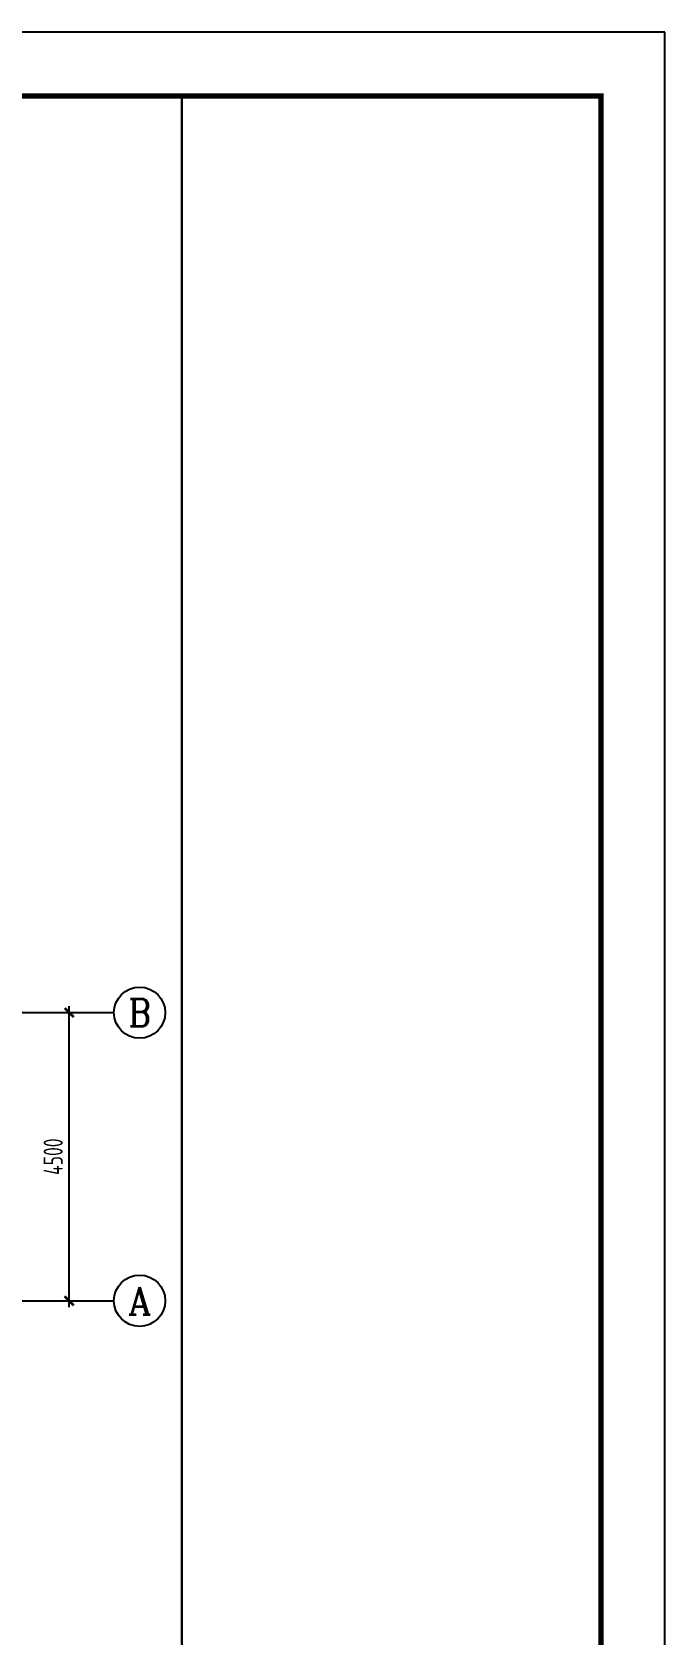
# Model space of a CAD drawing. Extents: x -544850 to 241437, y -10347 to 32059.
# Drawn here: x -278025 to -268137, y 6616 to 31653 of the extents above; entities that cross this region are included whole.
import ezdxf
from ezdxf.enums import TextEntityAlignment as Align

# ---------------------------------------------------------------- set-up
doc = ezdxf.new("R2010")
doc.units = 0
doc.header["$LTSCALE"] = 1000
doc.layers.get('0').update_dxf_attribs({"linetype": 'CONTINUOUS'})
doc.layers.get('Defpoints').update_dxf_attribs({"linetype": 'CONTINUOUS'})
doc.layers.add('AXIS_DIM', color=3, linetype='CONTINUOUS')
doc.layers.add('图框(锁住)', color=7, linetype='CONTINUOUS')
doc.styles.add('_TCH_AXIS', font='COMPLEX', dxfattribs={"bigfont": 'GBCBIG'})
doc.styles.add('TSSD_Dimension', font='tssdeng.shx', dxfattribs={"width": 0.7, "bigfont": 'hztxt.shx'})
doc.dimstyles.new('TSSD_100_100', dxfattribs={"dimtxt": 300, "dimasz": 100, "dimexe": 100, "dimexo": 250, "dimgap": 100, "dimtad": 1, "dimdec": 0, "dimzin": 0, "dimdsep": 46, "dimtxsty": 'TSSD_Dimension', "dimblk": 'ARCHTICK', "dimblk1": 'ARCHTICK', "dimblk2": 'ARCHTICK', "dimcen": 0, "dimdle": 100, "dimclrt": 7, "dimadec": 0, "dimazin": 0, "dimtfac": 1, "dimtdec": 0, "dimtix": 1, "dimtmove": 2, "dimatfit": 3, "dimldrblk": 'ARCHTICK', "dimfxl": 0, "dimtolj": 1, "dimtzin": 0, "dimarcsym": 0})

# ---------------------------------------------------------------- blocks, each defined once
blk = doc.blocks.new('_ArchTick')
at = {"color": 0, "linetype": 'ByBlock', "const_width": 0.4}
blk.add_lwpolyline([(-0.71, -0.71), (0.71, 0.71)], dxfattribs=at)
blk = doc.blocks.new('*D266')
at = {"layer": 'AXIS_DIM', "color": 0, "lineweight": -2, "transparency": 16777216}
for p, q in [((-279691, 16336), (-277345, 16336)), ((-277445, 11736), (-277445, 16436)), ((-279691, 11836), (-277345, 11836))]:
    blk.add_line(p, q, dxfattribs=at)
at = {"layer": 'Defpoints', "color": 0, "transparency": 16777216}
for p in [(-279941, 16336), (-277445, 16336), (-279941, 11836)]:
    blk.add_point(p, dxfattribs=at)
at = {"layer": 'AXIS_DIM', "color": 0, "lineweight": -2, "transparency": 16777216, "xscale": 100, "yscale": 100, "zscale": 100}
for p, rotation in [((-277445, 16336), 90), ((-277445, 11836), 270)]:
    blk.add_blockref('_ArchTick', p, dxfattribs=dict(at, rotation=rotation))
at = {"layer": 'AXIS_DIM', "color": 7, "transparency": 16777216, "insert": (-277695, 14086), "char_height": 300, "attachment_point": 5, "rotation": 90, "style": 'TSSD_Dimension'}
blk.add_mtext('\\A1;4500', dxfattribs=at)
blk = doc.blocks.new('FDTERTER')
at = {"layer": '图框(锁住)', "color": 3, "linetype": 'Continuous'}
for p, q in [((59385, 41988), (-15, 41988)), ((59385, -12), (59385, 41988))]:
    blk.add_line(p, q, dxfattribs=at)
at = {"layer": '图框(锁住)', "linetype": 'Continuous'}
blk.add_line((51836, 40988), (51836, 988), dxfattribs=at)
at = {"layer": '图框(锁住)', "linetype": 'Continuous', "const_width": 80}
blk.add_lwpolyline([(58385, 39888), (58385, 40988), (2485, 40988), (2485, 988), (58385, 988)], close=True, dxfattribs=at)
at = {"layer": '图框(锁住)', "linetype": 'Continuous', "const_width": 35}
blk.add_lwpolyline([(51836, 988), (51836, 40988)], dxfattribs=at)

msp = doc.modelspace()

# ---------------------------------------------------------------- linework, layer by layer
at = {"layer": 'AXIS_DIM'}
for p, q in [((-279940.7, 16335.8), (-276744.9, 16335.8)), ((-279940.7, 11835.8), (-276744.9, 11835.8))]:
    msp.add_line(p, q, dxfattribs=at)
for centre in [(-276344.9, 16335.8), (-276344.9, 11835.8)]:
    msp.add_circle(centre, 400, dxfattribs=at)

# ---------------------------------------------------------------- block references
at = {"linetype": 'Continuous'}
msp.add_blockref('FDTERTER', (-327521.9, -10334.8), dxfattribs=at)

# ---------------------------------------------------------------- texts
at = {"layer": 'AXIS_DIM', "style": '_TCH_AXIS'}
for s, height, p, p2 in [('B', 435.3, (-276521, 16118.1), (-276168.7, 16118.1)), ('A', 425.2, (-276527.1, 11623.2), (-276162.6, 11623.2))]:
    msp.add_text(s, height=height, dxfattribs=at).set_placement(p, p2, align=Align.FIT)

# ---------------------------------------------------------------- dimensions: what is measured, and where the dimension line sits
at = {"layer": 'AXIS_DIM'}
dim = msp.add_aligned_dim(p1=(-279940.7, 11835.8), p2=(-279940.7, 16335.8), distance=-2495.9, dimstyle='TSSD_100_100', dxfattribs=at)
dim.commit()
dim.dimension.update_dxf_attribs({"geometry": '*D266', "text_midpoint": (-277694.9, 14085.8)})

doc.saveas('drawing.dxf')
